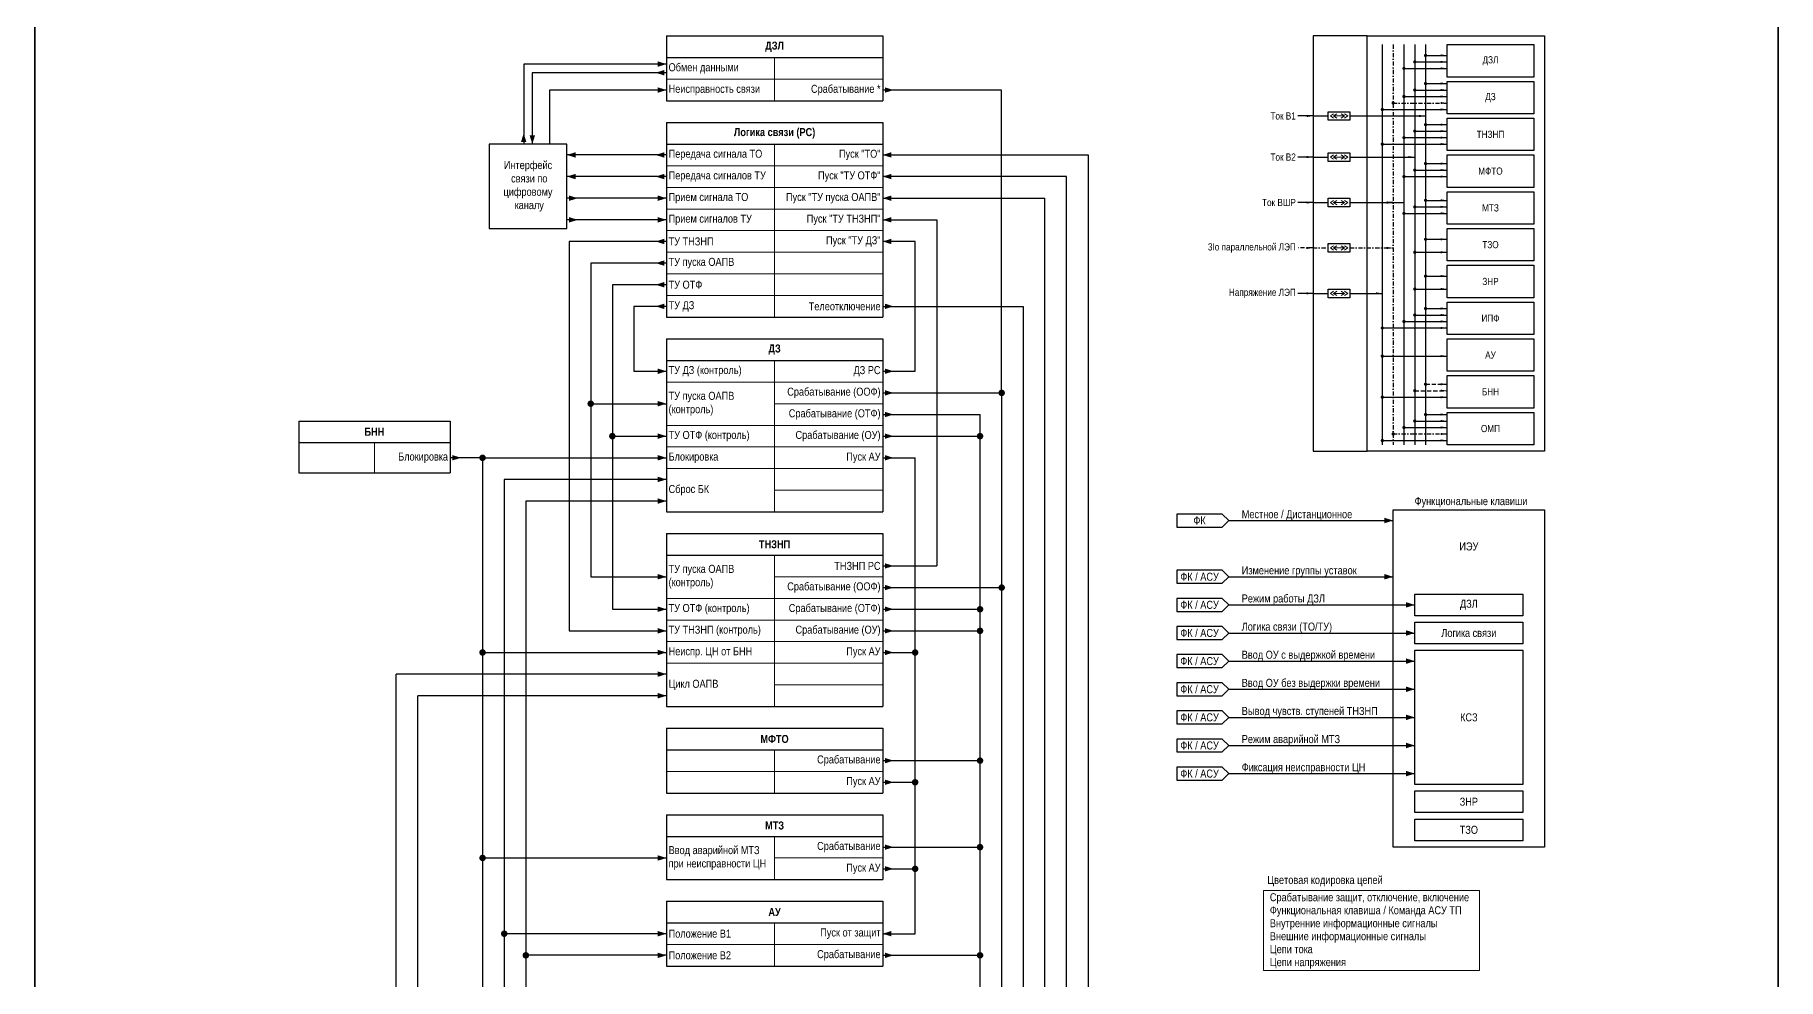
# Model space of a CAD drawing. Header units: millimetres. Extents: x -14593 to 14732, y -17400 to 5232.
# Drawn here: x 4103 to 4909, y -12551 to -12114 of the extents above; entities that cross this region are included whole.
import ezdxf
from ezdxf.enums import TextEntityAlignment as Align

# ---------------------------------------------------------------- set-up
doc = ezdxf.new("R2010")
doc.units = ezdxf.units.MM
doc.linetypes.add('штриховая2', pattern=[9.525, 6.35, -3.175])
doc.linetypes.add('штрихпунктирная2', pattern=[12.7, 6.35, -3.175, 0, -3.175])
for name, color, linetype, lineweight in [('Основная', 7, 'Continuous', 30), ('Отключение_включение', 1, 'Continuous', 30), ('Тонкая', 7, 'Continuous', 18), ('Цепи внешние', 84, 'Continuous', 30), ('Цепи внутренние', 5, 'Continuous', 30), ('Цепи ТН', 200, 'Continuous', 30), ('Цепи ТТ', 23, 'Continuous', 30), ('Цепи ТТ  других присоединений', 23, 'штрихпунктирная2', 30), ('Цепь - ФК и АСУ', 132, 'Continuous', 30)]:
    doc.layers.add(name, color=color, linetype=linetype, lineweight=lineweight)
doc.layers.add('Рамка', color=8, linetype='Continuous', lineweight=35, plot=False)
doc.styles.add('Narrow', font='ARIALN.TTF')
doc.styles.add('Табл дан', font='ARIALN.TTF')
doc.styles.add('Табл загол', font='ARIALNB.TTF')

# ---------------------------------------------------------------- blocks, each defined once
blk = doc.blocks.new('*T440')
at = {"layer": 'Основная', "color": 0, "linetype": 'ByBlock', "lineweight": -2, "transparency": 16777216}
for p, q in [((0, 0), (100, 0)), ((0, 0), (0, -10)), ((100, 0), (100, -10))]:
    blk.add_line(p, q, dxfattribs=at)
at = {"layer": 'Основная', "color": 0, "linetype": 'ByBlock', "lineweight": 30, "transparency": 16777216}
for p, q in [((0, -10), (100, -10)), ((0, -10), (0, -80)), ((100, -10), (100, -80)), ((0, -80), (100, -80))]:
    blk.add_line(p, q, dxfattribs=at)
at = {"layer": 'Основная', "color": 0, "linetype": 'ByBlock', "lineweight": 18, "transparency": 16777216}
for p, q in [((50, -10), (50, -80)), ((0, -20), (100, -20)), ((50, -30), (100, -30)), ((0, -40), (100, -40)), ((0, -50), (100, -50)), ((0, -60), (100, -60)), ((50, -70), (100, -70))]:
    blk.add_line(p, q, dxfattribs=at)
at = {"layer": 'Основная', "color": 0, "transparency": 16777216, "char_height": 3.7}
for s, insert, width, attachment_point, style in [('{\\C256;ДЗ}', (50, -5), 97, 5, 'Табл загол'), ('ТУ ДЗ (контроль)', (1, -15), 48, 4, 'Табл дан'), ('ДЗ РС', (99, -15), 48, 6, 'Табл дан'), ('Срабатывание (ООФ)', (99, -25), 48, 6, 'Табл дан'), ('ТУ пуска ОАПВ (контроль)', (1, -30), 48, 4, 'Табл дан'), ('Срабатывание (ОТФ)', (99, -35), 48, 6, 'Табл дан'), ('ТУ ОТФ (контроль)', (1, -45), 48, 4, 'Табл дан'), ('Срабатывание (ОУ)', (99, -45), 48, 6, 'Табл дан'), ('{\\C256;Блокировка}', (1, -55), 48, 4, 'Табл дан'), ('Пуск АУ', (99, -55), 48, 6, 'Табл дан'), ('Сброс БК', (1, -70), 48, 4, 'Табл дан')]:
    blk.add_mtext(s, dxfattribs=dict(at, insert=insert, width=width, attachment_point=attachment_point, style=style))
blk = doc.blocks.new('*T441')
at = {"layer": 'Основная', "color": 0, "linetype": 'ByBlock', "lineweight": -2, "transparency": 16777216}
for p, q in [((0, 0), (100, 0)), ((0, 0), (0, -10)), ((100, 0), (100, -10))]:
    blk.add_line(p, q, dxfattribs=at)
at = {"layer": 'Основная', "color": 0, "linetype": 'ByBlock', "lineweight": 30, "transparency": 16777216}
for p, q in [((0, -10), (100, -10)), ((0, -10), (0, -80)), ((100, -10), (100, -80)), ((0, -80), (100, -80))]:
    blk.add_line(p, q, dxfattribs=at)
at = {"layer": 'Основная', "color": 0, "linetype": 'ByBlock', "lineweight": 18, "transparency": 16777216}
for p, q in [((50, -10), (50, -80)), ((50, -20), (100, -20)), ((0, -30), (100, -30)), ((0, -40), (100, -40)), ((0, -50), (100, -50)), ((0, -60), (100, -60)), ((50, -70), (100, -70))]:
    blk.add_line(p, q, dxfattribs=at)
at = {"layer": 'Основная', "color": 0, "transparency": 16777216, "char_height": 3.7}
for s, insert, width, attachment_point, style in [('{\\C256;ТНЗНП}', (50, -5), 97, 5, 'Табл загол'), ('ТУ пуска ОАПВ (контроль)', (1, -20), 48, 4, 'Табл дан'), ('ТНЗНП РС', (99, -15), 48, 6, 'Табл дан'), ('Срабатывание (ООФ)', (99, -25), 48, 6, 'Табл дан'), ('ТУ ОТФ (контроль)', (1, -35), 48, 4, 'Табл дан'), ('Срабатывание (ОТФ)', (99, -35), 48, 6, 'Табл дан'), ('ТУ ТНЗНП (контроль)', (1, -45), 48, 4, 'Табл дан'), ('Срабатывание (ОУ)', (99, -45), 48, 6, 'Табл дан'), ('{\\C256;Неиспр. ЦН от БНН}', (1, -55), 48, 4, 'Табл дан'), ('Пуск АУ', (99, -55), 48, 6, 'Табл дан'), ('Цикл ОАПВ', (1, -70), 48, 4, 'Табл дан')]:
    blk.add_mtext(s, dxfattribs=dict(at, insert=insert, width=width, attachment_point=attachment_point, style=style))
blk = doc.blocks.new('*T442')
at = {"layer": 'Основная', "color": 0, "linetype": 'ByBlock', "lineweight": -2, "transparency": 16777216}
for p, q in [((0, 0), (100, 0)), ((0, 0), (0, -10)), ((100, 0), (100, -10))]:
    blk.add_line(p, q, dxfattribs=at)
at = {"layer": 'Основная', "color": 0, "linetype": 'ByBlock', "lineweight": 30, "transparency": 16777216}
for p, q in [((0, -10), (100, -10)), ((0, -10), (0, -30)), ((100, -10), (100, -30)), ((0, -30), (100, -30))]:
    blk.add_line(p, q, dxfattribs=at)
at = {"layer": 'Основная', "color": 0, "linetype": 'ByBlock', "lineweight": 18, "transparency": 16777216}
for p, q in [((50, -10), (50, -30)), ((0, -20), (100, -20))]:
    blk.add_line(p, q, dxfattribs=at)
at = {"layer": 'Основная', "color": 0, "transparency": 16777216, "char_height": 3.7}
for s, insert, width, attachment_point, style in [('{\\C256;МФТО}', (50, -5), 97, 5, 'Табл загол'), ('Срабатывание ', (99, -15), 48, 6, 'Табл дан'), ('Пуск АУ', (99, -25), 48, 6, 'Табл дан')]:
    blk.add_mtext(s, dxfattribs=dict(at, insert=insert, width=width, attachment_point=attachment_point, style=style))
blk = doc.blocks.new('*T443')
at = {"layer": 'Основная', "color": 0, "linetype": 'ByBlock', "lineweight": -2, "transparency": 16777216}
for p, q in [((0, 0), (100, 0)), ((0, 0), (0, -10)), ((100, 0), (100, -10))]:
    blk.add_line(p, q, dxfattribs=at)
at = {"layer": 'Основная', "color": 0, "linetype": 'ByBlock', "lineweight": 30, "transparency": 16777216}
for p, q in [((0, -10), (100, -10)), ((0, -10), (0, -30)), ((100, -10), (100, -30)), ((0, -30), (100, -30))]:
    blk.add_line(p, q, dxfattribs=at)
at = {"layer": 'Основная', "color": 0, "linetype": 'ByBlock', "lineweight": 18, "transparency": 16777216}
for p, q in [((50, -10), (50, -30)), ((50, -20), (100, -20))]:
    blk.add_line(p, q, dxfattribs=at)
at = {"layer": 'Основная', "color": 0, "transparency": 16777216, "char_height": 3.7}
for s, insert, width, attachment_point, style in [('{\\C256;МТЗ}', (50, -5), 97, 5, 'Табл загол'), ('Ввод аварийной МТЗ при неисправности ЦН', (1, -20), 48, 4, 'Табл дан'), ('Срабатывание', (99, -15), 48, 6, 'Табл дан'), ('Пуск АУ', (99, -25), 48, 6, 'Табл дан')]:
    blk.add_mtext(s, dxfattribs=dict(at, insert=insert, width=width, attachment_point=attachment_point, style=style))
blk = doc.blocks.new('Point')
at = {"layer": 'Основная', "color": 0, "const_width": 1.5}
blk.add_lwpolyline([(-0.75, 0, 1), (0.75, 0, 1)], format="xyb", close=True, dxfattribs=at)
blk = doc.blocks.new('*T447')
at = {"layer": 'Основная', "color": 0, "linetype": 'ByBlock', "lineweight": -2, "transparency": 16777216}
for p, q in [((0, 0), (100, 0)), ((0, 0), (0, -10)), ((100, 0), (100, -10))]:
    blk.add_line(p, q, dxfattribs=at)
at = {"layer": 'Основная', "color": 0, "linetype": 'ByBlock', "lineweight": 30, "transparency": 16777216}
for p, q in [((0, -10), (100, -10)), ((0, -10), (0, -90)), ((100, -10), (100, -90)), ((0, -90), (100, -90))]:
    blk.add_line(p, q, dxfattribs=at)
at = {"layer": 'Основная', "color": 0, "linetype": 'ByBlock', "lineweight": 18, "transparency": 16777216}
for p, q in [((50, -10), (50, -90)), ((0, -20), (100, -20)), ((0, -30), (100, -30)), ((0, -40), (100, -40)), ((0, -50), (100, -50)), ((0, -60), (100, -60)), ((0, -70), (100, -70)), ((0, -80), (100, -80))]:
    blk.add_line(p, q, dxfattribs=at)
at = {"layer": 'Основная', "color": 0, "transparency": 16777216, "char_height": 3.7}
for s, insert, width, attachment_point, style in [('Логика связи (РС)', (50, -5), 97, 5, 'Табл загол'), ('Передача сигнала ТО ', (1, -15), 48, 4, 'Табл дан'), ('Пуск "ТО"', (99, -15), 48, 6, 'Табл дан'), ('Передача сигналов ТУ', (1, -25), 48, 4, 'Табл дан'), ('Пуск "ТУ ОТФ"', (99, -25), 48, 6, 'Табл дан'), ('Прием сигнала ТО ', (1, -35), 48, 4, 'Табл дан'), ('Пуск "ТУ пуска ОАПВ"', (99, -35), 48, 6, 'Табл дан'), ('Прием сигналов ТУ', (1, -45), 48, 4, 'Табл дан'), ('Пуск "ТУ ТНЗНП" ', (99, -45), 48, 6, 'Табл дан'), ('ТУ ТНЗНП', (1, -55), 48, 4, 'Табл дан'), ('Пуск "ТУ ДЗ"', (99, -55), 48, 6, 'Табл дан'), ('ТУ пуска ОАПВ', (1, -65), 48, 4, 'Табл дан'), ('ТУ ОТФ', (1, -75), 48, 4, 'Табл дан'), ('ТУ ДЗ', (1, -85), 48, 4, 'Табл дан'), ('Телеотключение', (99, -85), 48, 6, 'Табл дан')]:
    blk.add_mtext(s, dxfattribs=dict(at, insert=insert, width=width, attachment_point=attachment_point, style=style))
blk = doc.blocks.new('*T449')
at = {"layer": 'Основная', "color": 0, "linetype": 'ByBlock', "lineweight": -2, "transparency": 16777216}
for p, q in [((0, 0), (70, 0)), ((0, 0), (0, -10)), ((70, 0), (70, -10))]:
    blk.add_line(p, q, dxfattribs=at)
at = {"layer": 'Основная', "color": 0, "linetype": 'ByBlock', "lineweight": 30, "transparency": 16777216}
for p, q in [((0, -10), (70, -10)), ((0, -10), (0, -24)), ((70, -10), (70, -24)), ((0, -24), (70, -24))]:
    blk.add_line(p, q, dxfattribs=at)
at = {"layer": 'Основная', "color": 0, "linetype": 'ByBlock', "lineweight": 18, "transparency": 16777216}
blk.add_line((35, -10), (35, -24), dxfattribs=at)
at = {"layer": 'Основная', "color": 0, "transparency": 16777216, "char_height": 3.7}
for s, insert, width, attachment_point, style in [('{\\C256;БНН}', (35, -5), 67, 5, 'Табл загол'), ('Блокировка', (69, -17), 33, 6, 'Табл дан')]:
    blk.add_mtext(s, dxfattribs=dict(at, insert=insert, width=width, attachment_point=attachment_point, style=style))
blk = doc.blocks.new('*T439')
at = {"layer": 'Основная', "color": 0, "linetype": 'ByBlock', "lineweight": -2, "transparency": 16777216}
for p, q in [((0, 0), (100, 0)), ((0, 0), (0, -10)), ((100, 0), (100, -10))]:
    blk.add_line(p, q, dxfattribs=at)
at = {"layer": 'Основная', "color": 0, "linetype": 'ByBlock', "lineweight": 30, "transparency": 16777216}
for p, q in [((0, -10), (100, -10)), ((0, -10), (0, -30)), ((100, -10), (100, -30)), ((0, -30), (100, -30))]:
    blk.add_line(p, q, dxfattribs=at)
at = {"layer": 'Основная', "color": 0, "linetype": 'ByBlock', "lineweight": 18, "transparency": 16777216}
for p, q in [((50, -10), (50, -30)), ((0, -20), (100, -20))]:
    blk.add_line(p, q, dxfattribs=at)
at = {"layer": 'Основная', "color": 0, "transparency": 16777216, "char_height": 3.7}
for s, insert, width, attachment_point, style in [('{\\C256;АУ}', (50, -5), 97, 5, 'Табл загол'), ('Положение В1', (1, -15), 48, 4, 'Табл дан'), ('Пуск от защит', (99, -15), 48, 6, 'Табл дан'), ('Положение В2', (1, -25), 48, 4, 'Табл дан'), ('Срабатывание', (99, -25), 48, 6, 'Табл дан')]:
    blk.add_mtext(s, dxfattribs=dict(at, insert=insert, width=width, attachment_point=attachment_point, style=style))
blk = doc.blocks.new('*T450')
at = {"layer": 'Основная', "color": 0, "linetype": 'ByBlock', "lineweight": -2, "transparency": 16777216}
for p, q in [((0, 0), (100, 0)), ((0, 0), (0, -10)), ((100, 0), (100, -10))]:
    blk.add_line(p, q, dxfattribs=at)
at = {"layer": 'Основная', "color": 0, "linetype": 'ByBlock', "lineweight": 30, "transparency": 16777216}
for p, q in [((0, -10), (100, -10)), ((0, -10), (0, -30)), ((100, -10), (100, -30)), ((0, -30), (100, -30))]:
    blk.add_line(p, q, dxfattribs=at)
at = {"layer": 'Основная', "color": 0, "linetype": 'ByBlock', "lineweight": 18, "transparency": 16777216}
for p, q in [((50, -10), (50, -30)), ((0, -20), (100, -20))]:
    blk.add_line(p, q, dxfattribs=at)
at = {"layer": 'Основная', "color": 0, "transparency": 16777216, "char_height": 3.7}
for s, insert, width, attachment_point, style in [('ДЗЛ', (50, -5), 97, 5, 'Табл загол'), ('{\\C256;Обмен данными}', (1, -15), 48, 4, 'Табл дан'), ('{\\C256;Неисправность связи}', (1, -25), 48, 4, 'Табл дан'), ('Срабатывание * ', (99, -25), 48, 6, 'Табл дан')]:
    blk.add_mtext(s, dxfattribs=dict(at, insert=insert, width=width, attachment_point=attachment_point, style=style))

msp = doc.modelspace()

# ---------------------------------------------------------------- linework, layer by layer
at = {"layer": 'Основная', "ltscale": 0.3}
msp.add_lwpolyline([(4719, -12115), (4694, -12115), (4694, -12307), (4719, -12307)], dxfattribs=at)
for points in [[(4719, -12115), (4801, -12115), (4801, -12307), (4719, -12307)], [(4349, -12165), (4313, -12165), (4313, -12204), (4349, -12204)], [(4741, -12373), (4791, -12373), (4791, -12383), (4741, -12383)], [(4741, -12386), (4791, -12386), (4791, -12396), (4741, -12396)], [(4741, -12399), (4791, -12399), (4791, -12461), (4741, -12461)], [(4741, -12464), (4791, -12464), (4791, -12474), (4741, -12474)], [(4741, -12477), (4791, -12477), (4791, -12487), (4741, -12487)]]:
    msp.add_lwpolyline(points, close=True, dxfattribs=at)
at = {"layer": 'Основная'}
for points in [[(4756, -12119), (4796, -12119), (4796, -12134), (4756, -12134)], [(4756, -12136), (4796, -12136), (4796, -12151), (4756, -12151)], [(4701, -12150), (4711, -12150), (4711, -12154), (4701, -12154)], [(4756, -12153), (4796, -12153), (4796, -12168), (4756, -12168)], [(4701, -12169), (4711, -12169), (4711, -12173), (4701, -12173)], [(4756, -12170), (4796, -12170), (4796, -12185), (4756, -12185)], [(4701, -12190), (4711, -12190), (4711, -12194), (4701, -12194)], [(4756, -12187), (4796, -12187), (4796, -12202), (4756, -12202)], [(4756, -12204), (4796, -12204), (4796, -12219), (4756, -12219)], [(4701, -12211), (4711, -12211), (4711, -12215), (4701, -12215)], [(4756, -12221), (4796, -12221), (4796, -12236), (4756, -12236)], [(4701, -12232), (4711, -12232), (4711, -12236), (4701, -12236)], [(4756, -12238), (4796, -12238), (4796, -12253), (4756, -12253)], [(4756, -12255), (4796, -12255), (4796, -12270), (4756, -12270)], [(4756, -12272), (4796, -12272), (4796, -12287), (4756, -12287)], [(4756, -12289), (4796, -12289), (4796, -12304), (4756, -12304)], [(4731, -12334), (4801, -12334), (4801, -12490), (4731, -12490)]]:
    msp.add_lwpolyline(points, close=True, dxfattribs=at)
at = {"layer": 'Отключение_включение', "ltscale": 0.3}
for points in [[(4500, -12140, 0, 2.5, 0), (4496, -12140, 0, 0, 0)], [(4349, -12170, 0, 2.5, 0), (4353, -12170, 0, 0, 0)], [(4390, -12170, 0, 2.5, 0), (4394, -12170, 0, 0, 0)], [(4495, -12170, 0, 2.5, 0), (4499, -12170, 0, 0, 0)], [(4354, -12190, 0, 2.5, 0), (4350, -12190, 0, 0, 0)], [(4395, -12190, 0, 2.5, 0), (4391, -12190, 0, 0, 0)], [(4500, -12240, 0, 2.5, 0), (4496, -12240, 0, 0, 0)], [(4500, -12280, 0, 2.5, 0), (4496, -12280, 0, 0, 0)], [(4500, -12290, 0, 2.5, 0), (4496, -12290, 0, 0, 0)], [(4500, -12300, 0, 2.5, 0), (4496, -12300, 0, 0, 0)], [(4500, -12370, 0, 2.5, 0), (4496, -12370, 0, 0, 0)], [(4500, -12380, 0, 2.5, 0), (4496, -12380, 0, 0, 0)], [(4500, -12390, 0, 2.5, 0), (4496, -12390, 0, 0, 0)], [(4500, -12450, 0, 2.5, 0), (4496, -12450, 0, 0, 0)], [(4500, -12490, 0, 2.5, 0), (4496, -12490, 0, 0, 0)], [(4500, -12540, 0, 2.5, 0), (4496, -12540, 0, 0, 0)]]:
    msp.add_lwpolyline(points, format="xyseb", dxfattribs=at)
for points in [[(4550, -12140), (4495, -12140)], [(4395, -12170), (4349, -12170)], [(4495, -12170), (4590, -12170)], [(4590, -12170), (4590, -12595)], [(4395, -12190), (4349, -12190)], [(4495, -12240), (4560, -12240)], [(4560, -12240), (4560, -12643)], [(4550, -12280), (4550, -12653)], [(4540, -12665), (4540, -12290)], [(4495, -12370), (4550, -12370)], [(4495, -12380), (4540, -12380), (4540, -12380)], [(4495, -12450), (4540, -12450)], [(4495, -12490), (4540, -12490)], [(4495, -12540), (4540, -12540)]]:
    msp.add_lwpolyline(points, dxfattribs=at)
at = {"layer": 'Отключение_включение'}
for points in [[(4550, -12280), (4550, -12140)], [(4495, -12280), (4550, -12280)], [(4495, -12290), (4540, -12290)], [(4495, -12300), (4540, -12300)], [(4495, -12390), (4540, -12390)]]:
    msp.add_lwpolyline(points, dxfattribs=at)
at = {"layer": 'Рамка', "color": 1}
msp.add_lwpolyline([(4103, -11924), (4909, -11924), (4909, -12950), (4103, -12950)], close=True, dxfattribs=at)
at = {"layer": 'Тонкая', "ltscale": 0.25}
for p, q in [((4702, -12152), (4703.5, -12151)), ((4703.5, -12153), (4702, -12152)), ((4703.5, -12152), (4705, -12151)), ((4705, -12153), (4703.5, -12152)), ((4708.5, -12152), (4707, -12151)), ((4707, -12153), (4708.5, -12152)), ((4710, -12152), (4708.5, -12151)), ((4708.5, -12153), (4710, -12152)), ((4702, -12171), (4703.5, -12170)), ((4703.5, -12171), (4705, -12170)), ((4708.5, -12171), (4707, -12170)), ((4710, -12171), (4708.5, -12170)), ((4703.5, -12172), (4702, -12171)), ((4705, -12172), (4703.5, -12171)), ((4707, -12172), (4708.5, -12171)), ((4708.5, -12172), (4710, -12171)), ((4702, -12192), (4703.5, -12191)), ((4703.5, -12193), (4702, -12192)), ((4703.5, -12192), (4705, -12191)), ((4705, -12193), (4703.5, -12192)), ((4708.5, -12192), (4707, -12191)), ((4707, -12193), (4708.5, -12192)), ((4710, -12192), (4708.5, -12191)), ((4708.5, -12193), (4710, -12192)), ((4702, -12213), (4703.5, -12212)), ((4703.5, -12214), (4702, -12213)), ((4703.5, -12213), (4705, -12212)), ((4705, -12214), (4703.5, -12213)), ((4708.5, -12213), (4707, -12212)), ((4707, -12214), (4708.5, -12213)), ((4710, -12213), (4708.5, -12212)), ((4708.5, -12214), (4710, -12213)), ((4702, -12234), (4703.5, -12233)), ((4703.5, -12235), (4702, -12234)), ((4703.5, -12234), (4705, -12233)), ((4705, -12235), (4703.5, -12234)), ((4708.5, -12234), (4707, -12233)), ((4707, -12235), (4708.5, -12234)), ((4710, -12234), (4708.5, -12233)), ((4708.5, -12235), (4710, -12234))]:
    msp.add_line(p, q, dxfattribs=at)
at = {"layer": 'Тонкая'}
for p, q in [((4708.5, -12152), (4703.5, -12152)), ((4708.5, -12171), (4703.5, -12171)), ((4708.5, -12192), (4703.5, -12192)), ((4708.5, -12213), (4703.5, -12213)), ((4708.5, -12234), (4703.5, -12234))]:
    msp.add_line(p, q, dxfattribs=at)
at = {"layer": 'Тонкая', "ltscale": 0.3}
msp.add_lwpolyline([(4671, -12510), (4771, -12510), (4771, -12547), (4671, -12547)], close=True, dxfattribs=at)
at = {"layer": 'Цепи внешние', "ltscale": 0.3}
for points in [[(4320, -12320), (4320, -12717)], [(4395, -12320), (4320, -12320)], [(4330, -12330), (4330, -12757)], [(4395, -12330), (4330, -12330)], [(4395, -12530), (4320, -12530)], [(4395, -12540), (4330, -12540)]]:
    msp.add_lwpolyline(points, dxfattribs=at)
for points in [[(4395, -12320, 0, 2.5, 0), (4391, -12320, 0, 0, 0)], [(4395, -12330, 0, 2.5, 0), (4391, -12330, 0, 0, 0)], [(4395, -12410, 0, 2.5, 0), (4391, -12410, 0, 0, 0)], [(4395, -12420, 0, 2.5, 0), (4391, -12420, 0, 0, 0)], [(4395, -12530, 0, 2.5, 0), (4391, -12530, 0, 0, 0)], [(4395, -12540, 0, 2.5, 0), (4391, -12540, 0, 0, 0)]]:
    msp.add_lwpolyline(points, format="xyseb", dxfattribs=at)
at = {"layer": 'Цепи внешние'}
for points in [[(4395, -12410), (4270, -12410)], [(4270, -12707), (4270, -12410)], [(4280, -12747), (4280, -12420)], [(4395, -12420), (4280, -12420)]]:
    msp.add_lwpolyline(points, dxfattribs=at)
at = {"layer": 'Цепи внутренние', "ltscale": 0.3}
for points in [[(4395, -12128), (4329, -12128)], [(4329, -12128), (4329, -12165)], [(4333, -12132), (4333, -12165)], [(4395, -12132), (4333, -12132)], [(4341, -12140), (4341, -12165)], [(4395, -12140), (4341, -12140)], [(4395, -12180), (4349, -12180)], [(4580, -12180), (4495, -12180)], [(4580, -12605), (4580, -12180)], [(4495, -12190), (4570, -12190)], [(4570, -12615), (4570, -12190)], [(4395, -12200), (4349, -12200)], [(4495, -12200), (4520, -12200)], [(4520, -12200), (4520, -12360)], [(4350, -12210), (4350, -12390)], [(4395, -12210), (4350, -12210)], [(4360, -12220), (4360, -12365)], [(4395, -12220), (4360, -12220)], [(4370, -12230), (4370, -12380)], [(4395, -12230), (4370, -12230)], [(4395, -12240), (4380, -12240)], [(4360, -12285), (4395, -12285)], [(4370, -12300), (4395, -12300)], [(4310, -12310), (4295, -12310)], [(4495, -12360), (4520, -12360)], [(4360, -12365), (4395, -12365)], [(4370, -12380), (4395, -12380)], [(4350, -12390), (4395, -12390)], [(4495, -12530), (4510, -12530)]]:
    msp.add_lwpolyline(points, dxfattribs=at)
for points in [[(4395, -12128, 0, 2.5, 0), (4391, -12128, 0, 0, 0)], [(4390, -12132, 0, 2.5, 0), (4394, -12132, 0, 0, 0)], [(4395, -12140, 0, 2.5, 0), (4391, -12140, 0, 0, 0)], [(4329, -12160, 0, 2.5, 0), (4329, -12164, 0, 0, 0)], [(4333, -12165, 0, 2.5, 0), (4333, -12161, 0, 0, 0)], [(4349, -12180, 0, 2.5, 0), (4353, -12180, 0, 0, 0)], [(4390, -12180, 0, 2.5, 0), (4394, -12180, 0, 0, 0)], [(4495, -12180, 0, 2.5, 0), (4499, -12180, 0, 0, 0)], [(4495, -12190, 0, 2.5, 0), (4499, -12190, 0, 0, 0)], [(4354, -12200, 0, 2.5, 0), (4350, -12200, 0, 0, 0)], [(4395, -12200, 0, 2.5, 0), (4391, -12200, 0, 0, 0)], [(4495, -12200, 0, 2.5, 0), (4499, -12200, 0, 0, 0)], [(4390, -12210, 0, 2.5, 0), (4394, -12210, 0, 0, 0)], [(4495, -12210, 0, 2.5, 0), (4499, -12210, 0, 0, 0)], [(4390, -12220, 0, 2.5, 0), (4394, -12220, 0, 0, 0)], [(4390, -12230, 0, 2.5, 0), (4394, -12230, 0, 0, 0)], [(4390, -12240, 0, 2.5, 0), (4394, -12240, 0, 0, 0)], [(4395, -12270, 0, 2.5, 0), (4391, -12270, 0, 0, 0)], [(4500, -12270, 0, 2.5, 0), (4496, -12270, 0, 0, 0)], [(4395, -12285, 0, 2.5, 0), (4391, -12285, 0, 0, 0)], [(4395, -12300, 0, 2.5, 0), (4391, -12300, 0, 0, 0)], [(4300, -12310, 0, 2.5, 0), (4296, -12310, 0, 0, 0)], [(4395, -12310, 0, 2.5, 0), (4391, -12310, 0, 0, 0)], [(4500, -12310, 0, 2.5, 0), (4496, -12310, 0, 0, 0)], [(4395, -12365, 0, 2.5, 0), (4391, -12365, 0, 0, 0)], [(4500, -12360, 0, 2.5, 0), (4496, -12360, 0, 0, 0)], [(4395, -12380, 0, 2.5, 0), (4391, -12380, 0, 0, 0)], [(4395, -12390, 0, 2.5, 0), (4391, -12390, 0, 0, 0)], [(4395, -12400, 0, 2.5, 0), (4391, -12400, 0, 0, 0)], [(4500, -12400, 0, 2.5, 0), (4496, -12400, 0, 0, 0)], [(4500, -12460, 0, 2.5, 0), (4496, -12460, 0, 0, 0)], [(4395, -12495, 0, 2.5, 0), (4391, -12495, 0, 0, 0)], [(4500, -12500, 0, 2.5, 0), (4496, -12500, 0, 0, 0)], [(4495, -12530, 0, 2.5, 0), (4499, -12530, 0, 0, 0)]]:
    msp.add_lwpolyline(points, format="xyseb", dxfattribs=at)
at = {"layer": 'Цепи внутренние'}
for points in [[(4510, -12210), (4495, -12210)], [(4510, -12270), (4510, -12210)], [(4380, -12240), (4380, -12270)], [(4380, -12270), (4395, -12270)], [(4495, -12270), (4510, -12270)], [(4310, -12310), (4395, -12310)], [(4310, -12310), (4310, -12314)], [(4310, -12314), (4310, -12691)], [(4495, -12310), (4510, -12310)], [(4510, -12530), (4510, -12310)], [(4310, -12400), (4395, -12400)], [(4495, -12400), (4510, -12400)], [(4495, -12460), (4510, -12460)], [(4310, -12495), (4395, -12495)], [(4495, -12500), (4510, -12500)]]:
    msp.add_lwpolyline(points, dxfattribs=at)
at = {"layer": 'Цепи ТН', "ltscale": 0.3}
for points in [[(4726, -12119), (4726, -12304)], [(4726, -12149), (4756, -12149)], [(4726, -12165), (4756, -12165)], [(4694, -12234), (4687, -12234)], [(4694, -12234), (4701, -12234)], [(4711, -12234), (4726, -12234)], [(4726, -12250), (4756, -12250)], [(4726, -12263), (4756, -12263)], [(4726, -12282), (4756, -12282)], [(4726, -12302), (4756, -12302)]]:
    msp.add_lwpolyline(points, dxfattribs=at)
at = {"layer": 'Цепи ТН'}
for points in [[(4756, -12149, 0, 1, 0), (4753, -12149, 0, 0, 0)], [(4756, -12165, 0, 1, 0), (4753, -12165, 0, 0, 0)], [(4694, -12234, 0, 1, 0), (4691, -12234, 0, 0, 0)], [(4726, -12234, 0, 1, 0), (4723, -12234, 0, 0, 0)], [(4756, -12250, 0, 1, 0), (4753, -12250, 0, 0, 0)], [(4756, -12263, 0, 1, 0), (4753, -12263, 0, 0, 0)], [(4756, -12282, 0, 1, 0), (4753, -12282, 0, 0, 0)], [(4756, -12302, 0, 1, 0), (4753, -12302, 0, 0, 0)]]:
    msp.add_lwpolyline(points, format="xyseb", dxfattribs=at)
at = {"layer": 'Цепи ТТ', "ltscale": 0.3}
for points in [[(4736, -12119), (4736, -12304)], [(4741, -12119), (4741, -12304)], [(4746, -12119), (4746, -12304)], [(4736, -12130), (4756, -12130)], [(4741, -12127), (4756, -12127)], [(4746, -12124), (4756, -12124)], [(4746, -12137), (4756, -12137)], [(4736, -12143), (4756, -12143)], [(4741, -12140), (4756, -12140)], [(4694, -12152), (4687, -12152)], [(4694, -12152), (4687, -12152)], [(4694, -12152), (4701, -12152)], [(4711, -12152), (4746, -12152)], [(4736, -12162), (4756, -12162)], [(4741, -12159), (4756, -12159)], [(4746, -12156), (4756, -12156)], [(4694, -12171), (4687, -12171)], [(4694, -12171), (4701, -12171)], [(4711, -12171), (4741, -12171)], [(4741, -12177), (4756, -12177)], [(4746, -12174), (4756, -12174)], [(4736, -12180), (4756, -12180)], [(4694, -12192), (4687, -12192)], [(4694, -12192), (4701, -12192)], [(4711, -12192), (4736, -12192)], [(4741, -12194), (4756, -12194)], [(4746, -12191), (4756, -12191)], [(4736, -12197), (4756, -12197)], [(4746, -12209), (4756, -12209)], [(4741, -12215), (4756, -12215)], [(4746, -12226), (4756, -12226)], [(4741, -12232), (4756, -12232)], [(4746, -12241), (4756, -12241)], [(4736, -12247), (4756, -12247)], [(4741, -12244), (4756, -12244)], [(4746, -12290), (4756, -12290)], [(4736, -12296), (4756, -12296)], [(4741, -12293), (4756, -12293)]]:
    msp.add_lwpolyline(points, dxfattribs=at)
at = {"layer": 'Цепи ТТ'}
for points in [[(4756, -12124, 0, 1, 0), (4753, -12124, 0, 0, 0)], [(4756, -12127, 0, 1, 0), (4753, -12127, 0, 0, 0)], [(4756, -12130, 0, 1, 0), (4753, -12130, 0, 0, 0)], [(4756, -12137, 0, 1, 0), (4753, -12137, 0, 0, 0)], [(4756, -12140, 0, 1, 0), (4753, -12140, 0, 0, 0)], [(4756, -12143, 0, 1, 0), (4753, -12143, 0, 0, 0)], [(4756, -12146, 0, 1, 0), (4753, -12146, 0, 0, 0)], [(4694, -12152, 0, 1, 0), (4691, -12152, 0, 0, 0)], [(4746, -12152, 0, 1, 0), (4743, -12152, 0, 0, 0)], [(4756, -12156, 0, 1, 0), (4753, -12156, 0, 0, 0)], [(4756, -12159, 0, 1, 0), (4753, -12159, 0, 0, 0)], [(4756, -12162, 0, 1, 0), (4753, -12162, 0, 0, 0)], [(4694, -12171, 0, 1, 0), (4691, -12171, 0, 0, 0)], [(4741, -12171, 0, 1, 0), (4738, -12171, 0, 0, 0)], [(4756, -12174, 0, 1, 0), (4753, -12174, 0, 0, 0)], [(4756, -12177, 0, 1, 0), (4753, -12177, 0, 0, 0)], [(4756, -12180, 0, 1, 0), (4753, -12180, 0, 0, 0)], [(4694, -12192, 0, 1, 0), (4691, -12192, 0, 0, 0)], [(4736, -12192, 0, 1, 0), (4728, -12192, 0, 0, 0)], [(4756, -12191, 0, 1, 0), (4753, -12191, 0, 0, 0)], [(4756, -12194, 0, 1, 0), (4753, -12194, 0, 0, 0)], [(4756, -12197, 0, 1, 0), (4753, -12197, 0, 0, 0)], [(4756, -12209, 0, 1, 0), (4753, -12209, 0, 0, 0)], [(4694, -12213, 0, 1, 0), (4691, -12213, 0, 0, 0)], [(4731, -12213, 0, 1, 0), (4728, -12213, 0, 0, 0)], [(4756, -12215, 0, 1, 0), (4753, -12215, 0, 0, 0)], [(4756, -12226, 0, 1, 0), (4753, -12226, 0, 0, 0)], [(4756, -12232, 0, 1, 0), (4753, -12232, 0, 0, 0)], [(4756, -12241, 0, 1, 0), (4753, -12241, 0, 0, 0)], [(4756, -12244, 0, 1, 0), (4753, -12244, 0, 0, 0)], [(4756, -12247, 0, 1, 0), (4753, -12247, 0, 0, 0)], [(4756, -12290, 0, 1, 0), (4753, -12290, 0, 0, 0)], [(4756, -12293, 0, 1, 0), (4753, -12293, 0, 0, 0)], [(4756, -12296, 0, 1, 0), (4753, -12296, 0, 0, 0)], [(4756, -12299, 0, 1, 0), (4753, -12299, 0, 0, 0)]]:
    msp.add_lwpolyline(points, format="xyseb", dxfattribs=at)
at = {"layer": 'Цепи ТТ', "linetype": 'штриховая2', "ltscale": 0.3}
for points in [[(4741, -12279), (4756, -12279)], [(4746, -12276), (4756, -12276)]]:
    msp.add_lwpolyline(points, dxfattribs=at)
at = {"layer": 'Цепи ТТ', "linetype": 'штриховая2'}
for points in [[(4756, -12276, 0, 1, 0), (4753, -12276, 0, 0, 0)], [(4756, -12279, 0, 1, 0), (4753, -12279, 0, 0, 0)]]:
    msp.add_lwpolyline(points, format="xyseb", dxfattribs=at)
at = {"layer": 'Цепи ТТ  других присоединений', "ltscale": 0.3}
for points in [[(4731, -12119), (4731, -12304)], [(4731, -12146), (4756, -12146)], [(4694, -12213), (4687, -12213)], [(4694, -12213), (4701, -12213)], [(4711, -12213), (4731, -12213)], [(4731, -12299), (4756, -12299)]]:
    msp.add_lwpolyline(points, dxfattribs=at)
at = {"layer": 'Цепь - ФК и АСУ', "ltscale": 0.3}
for points in [[(4655, -12339), (4652, -12336), (4631, -12336), (4631, -12342), (4652, -12342), (4655, -12339)], [(4655, -12365), (4652, -12362), (4631, -12362), (4631, -12368), (4652, -12368), (4655, -12365)], [(4655, -12378), (4652, -12375), (4631, -12375), (4631, -12381), (4652, -12381), (4655, -12378)], [(4655, -12391), (4652, -12388), (4631, -12388), (4631, -12394), (4652, -12394), (4655, -12391)], [(4655, -12404), (4652, -12401), (4631, -12401), (4631, -12407), (4652, -12407), (4655, -12404)], [(4655, -12417), (4652, -12414), (4631, -12414), (4631, -12420), (4652, -12420), (4655, -12417)], [(4655, -12430), (4652, -12427), (4631, -12427), (4631, -12433), (4652, -12433), (4655, -12430)], [(4655, -12443), (4652, -12440), (4631, -12440), (4631, -12446), (4652, -12446), (4655, -12443)], [(4655, -12456), (4652, -12453), (4631, -12453), (4631, -12459), (4652, -12459), (4655, -12456)]]:
    msp.add_lwpolyline(points, dxfattribs=at)
at = {"layer": 'Цепь - ФК и АСУ'}
for points in [[(4655, -12339), (4731, -12339)], [(4655, -12365), (4731, -12365)], [(4655, -12378), (4741, -12378)], [(4655, -12391), (4741, -12391)], [(4655, -12404), (4741, -12404)], [(4655, -12417), (4741, -12417)], [(4655, -12430), (4741, -12430)], [(4655, -12443), (4741, -12443)], [(4655, -12456), (4741, -12456)]]:
    msp.add_lwpolyline(points, dxfattribs=at)
at = {"layer": 'Цепь - ФК и АСУ', "ltscale": 0.3}
for points in [[(4731, -12339, 0, 2.5, 0), (4727, -12339, 0, 0, 0)], [(4731, -12365, 0, 2.5, 0), (4727, -12365, 0, 0, 0)], [(4741, -12378, 0, 2.5, 0), (4737, -12378, 0, 0, 0)], [(4741, -12391, 0, 2.5, 0), (4737, -12391, 0, 0, 0)], [(4741, -12404, 0, 2.5, 0), (4737, -12404, 0, 0, 0)], [(4741, -12417, 0, 2.5, 0), (4737, -12417, 0, 0, 0)], [(4741, -12430, 0, 2.5, 0), (4737, -12430, 0, 0, 0)], [(4741, -12443, 0, 2.5, 0), (4737, -12443, 0, 0, 0)], [(4741, -12456, 0, 2.5, 0), (4737, -12456, 0, 0, 0)]]:
    msp.add_lwpolyline(points, format="xyseb", dxfattribs=at)

# ---------------------------------------------------------------- block references
for name, p in [('*T450', (4395, -12115)), ('*T447', (4395, -12155)), ('*T440', (4395, -12255)), ('*T449', (4225, -12293)), ('*T441', (4395, -12345)), ('*T442', (4395, -12435)), ('*T443', (4395, -12475)), ('*T439', (4395, -12515))]:
    msp.add_blockref(name, p)
at = {"layer": 'Отключение_включение'}
for p in [(4550, -12280), (4540, -12300), (4550, -12370), (4540, -12380), (4540, -12390), (4540, -12450), (4540, -12490), (4540, -12540)]:
    msp.add_blockref('Point', p, dxfattribs=at)
at = {"layer": 'Цепи внешние'}
for p in [(4320, -12530), (4330, -12540)]:
    msp.add_blockref('Point', p, dxfattribs=at)
at = {"layer": 'Цепи внутренние'}
for p in [(4360, -12285), (4370, -12300), (4310, -12310), (4310, -12400), (4510, -12400), (4510, -12460), (4310, -12495), (4510, -12500)]:
    msp.add_blockref('Point', p, dxfattribs=at)
at = {"layer": 'Цепи ТН', "xscale": 0.5, "yscale": 0.5, "zscale": 0.5}
for p in [(4726, -12149), (4726, -12165), (4726, -12250), (4726, -12263), (4726, -12282), (4726, -12302)]:
    msp.add_blockref('Point', p, dxfattribs=at)
at = {"layer": 'Цепи ТТ', "xscale": 0.5, "yscale": 0.5, "zscale": 0.5}
for p in [(4736, -12130), (4741, -12127), (4746, -12124), (4746, -12137), (4731, -12146), (4736, -12143), (4741, -12140), (4736, -12162), (4741, -12159), (4746, -12156), (4741, -12177), (4746, -12174), (4736, -12180), (4741, -12194), (4746, -12191), (4736, -12197), (4746, -12209), (4741, -12215), (4746, -12226), (4741, -12232), (4746, -12241), (4736, -12247), (4741, -12244), (4746, -12276), (4741, -12279), (4746, -12290), (4731, -12299), (4736, -12296), (4741, -12293)]:
    msp.add_blockref('Point', p, dxfattribs=at)

# ---------------------------------------------------------------- texts
at = {"layer": 'Основная', "style": 'Narrow'}
msp.add_text('Цветовая кодировка цепей', height=3.7, dxfattribs=at).set_placement((4699.5, -12507), align=Align.CENTER)
for s, insert, char_height, width, attachment_point in [('ДЗЛ', (4776, -12126.5), 3.3, 40, 5), ('ДЗ', (4776, -12143.5), 3.3, 40, 5), ('Ток В1', (4686, -12152), 3.3, 26, 6), ('ТНЗНП', (4776, -12160.5), 3.3, 40, 5), ('Ток В2', (4686, -12171), 3.3, 26, 6), ('Интерфейс\\P связи по цифровому\\P каналу', (4331, -12184.5), 3.7, 36, 5), ('МФТО', (4776, -12177.5), 3.3, 40, 5), ('Ток ВШР', (4686, -12192), 3.3, 26, 6), ('МТЗ', (4776, -12194.5), 3.3, 40, 5), ('3Io параллельной ЛЭП', (4686, -12213), 3.3, 71.4983, 6), ('ТЗО', (4776, -12211.5), 3.3, 40, 5), ('ЗНР', (4776, -12228.5), 3.3, 40, 5), ('Напряжение ЛЭП', (4686, -12234), 3.3, 42, 6), ('ИПФ', (4776, -12245.5), 3.3, 40, 5), ('АУ', (4776, -12262.5), 3.3, 40, 5), ('БНН', (4776, -12279.5), 3.3, 40, 5), ('ОМП', (4776, -12296.5), 3.3, 40, 5), ('Функциональные клавиши', (4767, -12333), 3.7, 94, 8), ('ФК', (4641.5, -12339), 3.7, 21, 5), ('Местное / Дистанционное', (4661, -12339), 3.7, 99, 7), ('ИЭУ', (4766, -12351), 3.7, 70, 5), ('ФК / АСУ', (4641.5, -12365), 3.7, 21, 5), ('Изменение группы уставок', (4661, -12365), 3.7, 99, 7), ('ФК / АСУ', (4641.5, -12378), 3.7, 21, 5), ('Режим работы ДЗЛ', (4661, -12378), 3.7, 89, 7), ('ДЗЛ', (4766, -12378), 3.7, 50, 5), ('Логика связи (ТО/ТУ)', (4661, -12391), 3.7, 89, 7), ('ФК / АСУ', (4641.5, -12391), 3.7, 21, 5), ('Логика связи', (4766, -12391), 3.7, 50, 5), ('ФК / АСУ', (4641.5, -12404), 3.7, 21, 5), ('Ввод ОУ с выдержкой времени', (4661, -12404), 3.7, 99, 7), ('Ввод ОУ без выдержки времени', (4661, -12417), 3.7, 99, 7), ('ФК / АСУ', (4641.5, -12417), 3.7, 21, 5), ('ФК / АСУ', (4641.5, -12430), 3.7, 21, 5), ('Вывод чувств. ступеней ТНЗНП', (4661, -12430), 3.7, 99, 7), ('КСЗ', (4766, -12430), 3.7, 50, 5), ('ФК / АСУ', (4641.5, -12443), 3.7, 21, 5), ('Режим аварийной МТЗ', (4661, -12443), 3.7, 99, 7), ('Фиксация неисправности ЦН', (4661, -12456), 3.7, 99, 7), ('ФК / АСУ', (4641.5, -12456), 3.7, 21, 5), ('ЗНР', (4766, -12469), 3.7, 50, 5), ('ТЗО', (4766, -12482), 3.7, 50, 5)]:
    msp.add_mtext(s, dxfattribs=dict(at, insert=insert, char_height=char_height, width=width, attachment_point=attachment_point))
at = {"layer": 'Отключение_включение', "style": 'Narrow'}
msp.add_text('Срабатывание защит, отключение, включение', height=3.7, dxfattribs=at).set_placement((4674, -12515))
at = {"layer": 'Цепи внешние', "style": 'Narrow'}
msp.add_text('Внешние информационные сигналы', height=3.7, dxfattribs=at).set_placement((4674, -12533))
at = {"layer": 'Цепи внутренние', "style": 'Narrow'}
msp.add_text('Внутренние информационные сигналы', height=3.7, dxfattribs=at).set_placement((4674, -12527))
at = {"layer": 'Цепи ТН', "style": 'Narrow'}
msp.add_text('Цепи напряжения', height=3.7, dxfattribs=at).set_placement((4674, -12545))
at = {"layer": 'Цепи ТТ', "style": 'Narrow'}
msp.add_text('Цепи тока', height=3.7, dxfattribs=at).set_placement((4674, -12539))
at = {"layer": 'Цепь - ФК и АСУ', "style": 'Narrow'}
msp.add_text('Функциональная клавиша / Команда АСУ ТП', height=3.7, dxfattribs=at).set_placement((4674, -12521))

doc.saveas('drawing.dxf')
